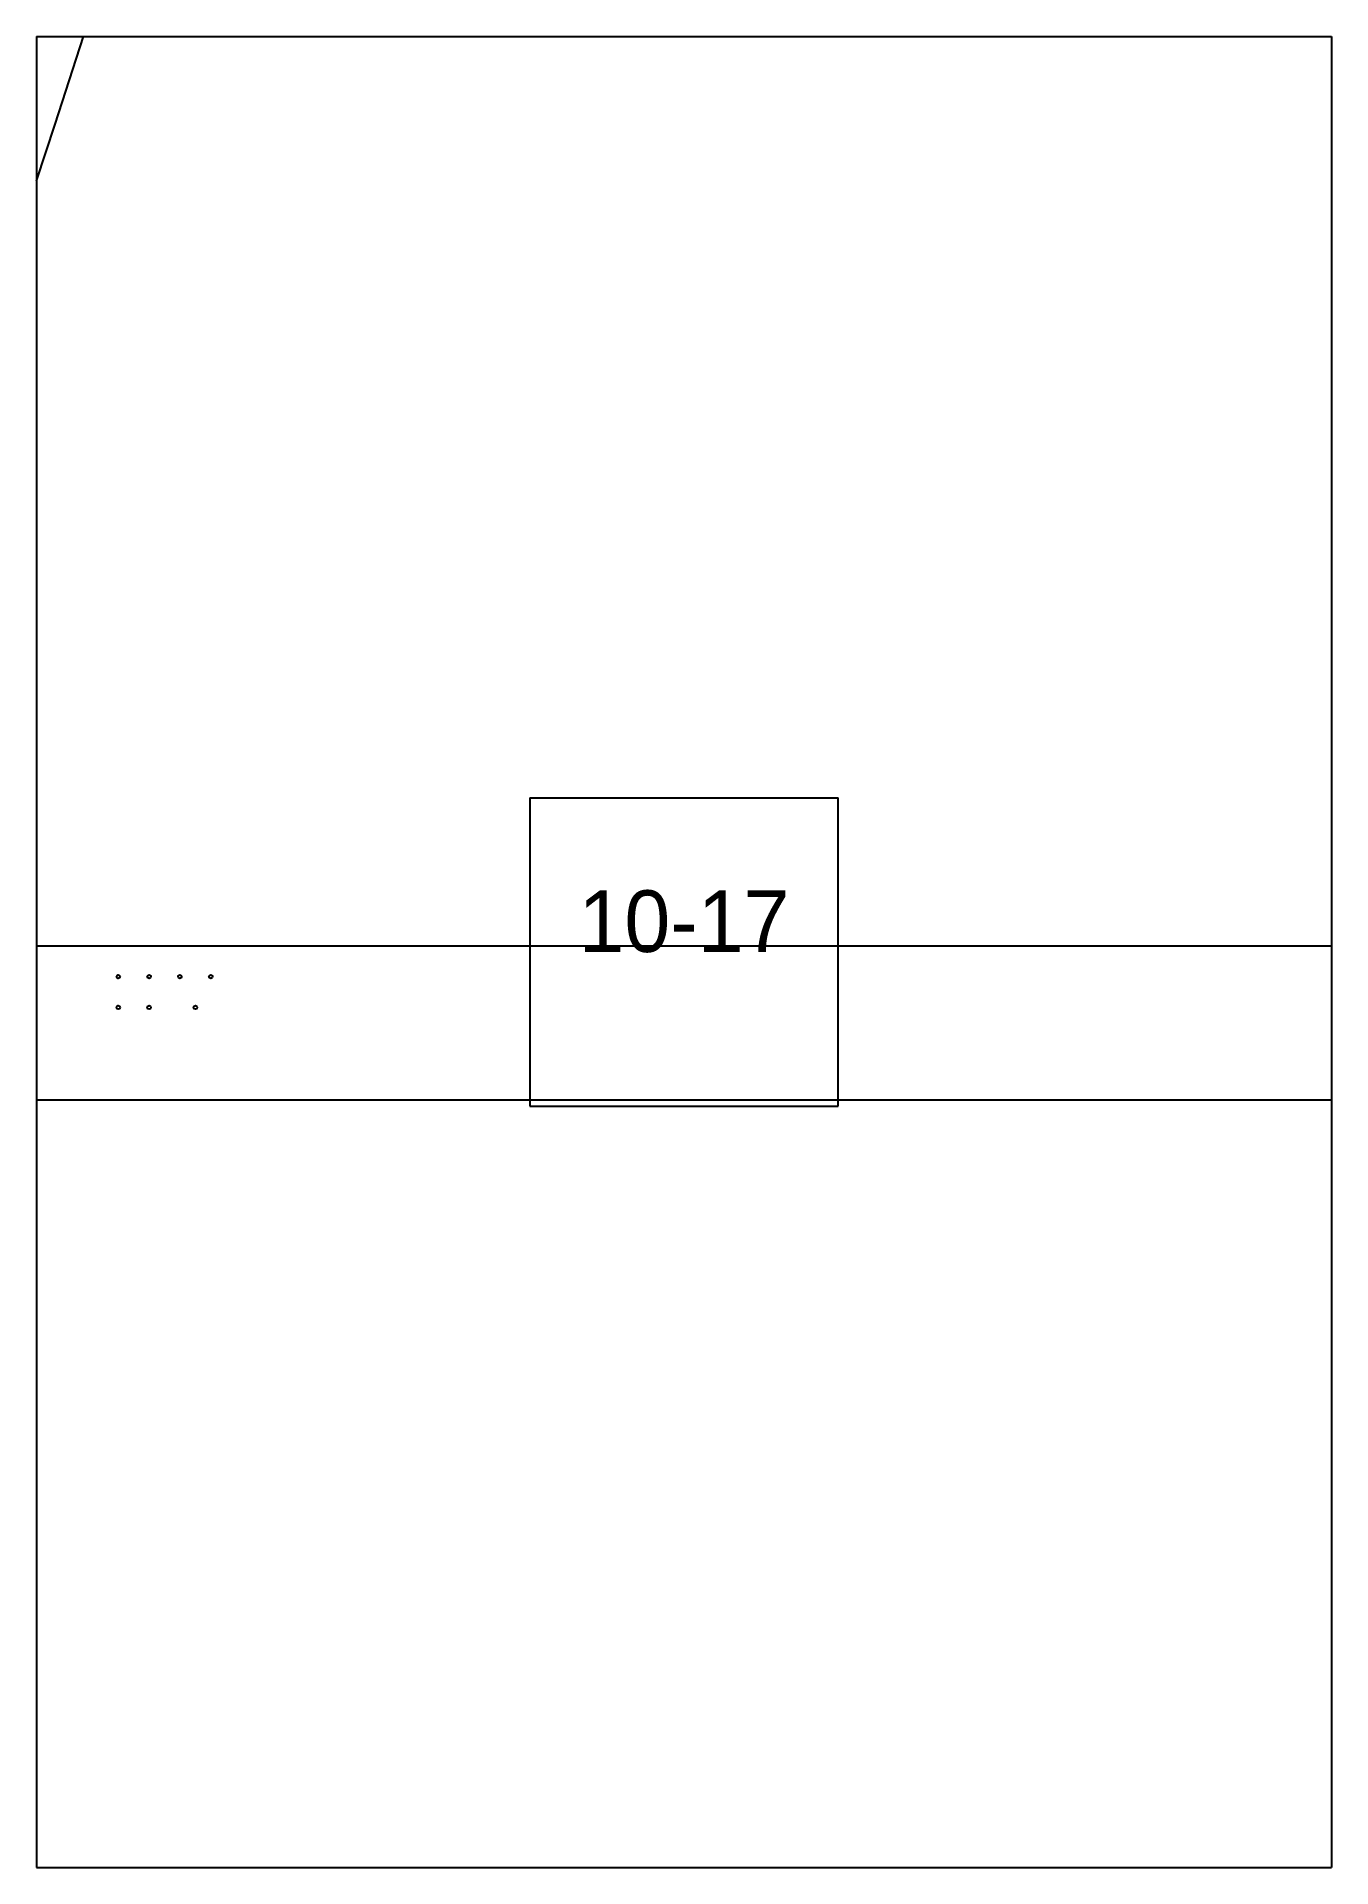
# Paper-space layout 'Plan 10-17' of a CAD drawing. Header units: metres, sheet in millimetres. Extents: x 0 to 210, y 0 to 297.
# The model-space entities are those that its viewports show. They can reach past a viewport. Long polylines and large blocks are cut down to what shows.
import ezdxf
from ezdxf.enums import TextEntityAlignment as Align

# ---------------------------------------------------------------- set-up
doc = ezdxf.new("R2010")
doc.units = ezdxf.units.M
for name, color, linetype in [('default', 7, 'Continuous'), ('mcircles', 7, 'Continuous'), ('TEXTLAYER', 7, 'Continuous'), ('VIEWPORTS', 7, 'Continuous')]:
    doc.layers.add(name, color=color, linetype=linetype)

msp = doc.modelspace()

# ---------------------------------------------------------------- linework, layer by layer
at = {"color": 9}
for p, q in [((3360, -2376), (3360, -2673)), ((3360, -2376), (3360, -2673)), ((3570, -2376), (3570, -2673)), ((3570, -2376), (3570, -2673)), ((3150, -2673), (3360, -2673)), ((3150, -2673), (3360, -2673)), ((3360, -2673), (3570, -2673)), ((3360, -2673), (3360, -2970)), ((3360, -2673), (3570, -2673)), ((3360, -2673), (3360, -2970)), ((3570, -2673), (3780, -2673)), ((3570, -2673), (3570, -2970)), ((3570, -2673), (3780, -2673)), ((3570, -2673), (3570, -2970)), ((3440, -2796.5), (3490, -2796.5)), ((3440, -2796.5), (3440, -2846.5)), ((3490, -2846.5), (3490, -2796.5)), ((3440, -2846.5), (3490, -2846.5)), ((3150, -2970), (3360, -2970)), ((3360, -2970), (3570, -2970)), ((3570, -2970), (3780, -2970))]:
    msp.add_line(p, q, dxfattribs=at)
at = {"layer": 'default', "color": 7, "linetype": 'Continuous'}
for p, q in [((3362.99, -2687.18), (3373.6, -2654.74)), ((3353.06, -2717.76), (3362.99, -2687.18)), ((3318.89, -2820.5), (3589.56, -2820.5)), ((3318.89, -2845.5), (3589.56, -2845.5))]:
    msp.add_line(p, q, dxfattribs=at)
at = {"layer": 'mcircles', "color": 7, "linetype": 'Continuous'}
for centre in [(3373.25, -2825.5), (3378.25, -2825.5), (3383.25, -2825.5), (3388.25, -2825.5), (3373.25, -2830.5), (3378.25, -2830.5), (3385.75, -2830.5)]:
    msp.add_circle(centre, 0.3, dxfattribs=at)

# ---------------------------------------------------------------- texts
at = {"layer": 'TEXTLAYER', "color": 1}
msp.add_text('10-17', height=10, dxfattribs=at).set_placement((3465, -2821.5), align=Align.CENTER)

psp = doc.layouts.new('Plan 10-17')

# ---------------------------------------------------------------- viewports
at = {"layer": 'VIEWPORTS'}
psp.add_viewport(center=(105, 148.5), size=(210, 297), view_center_point=(3465, -2821.5), view_height=297, dxfattribs=at)

doc.saveas('drawing.dxf')
